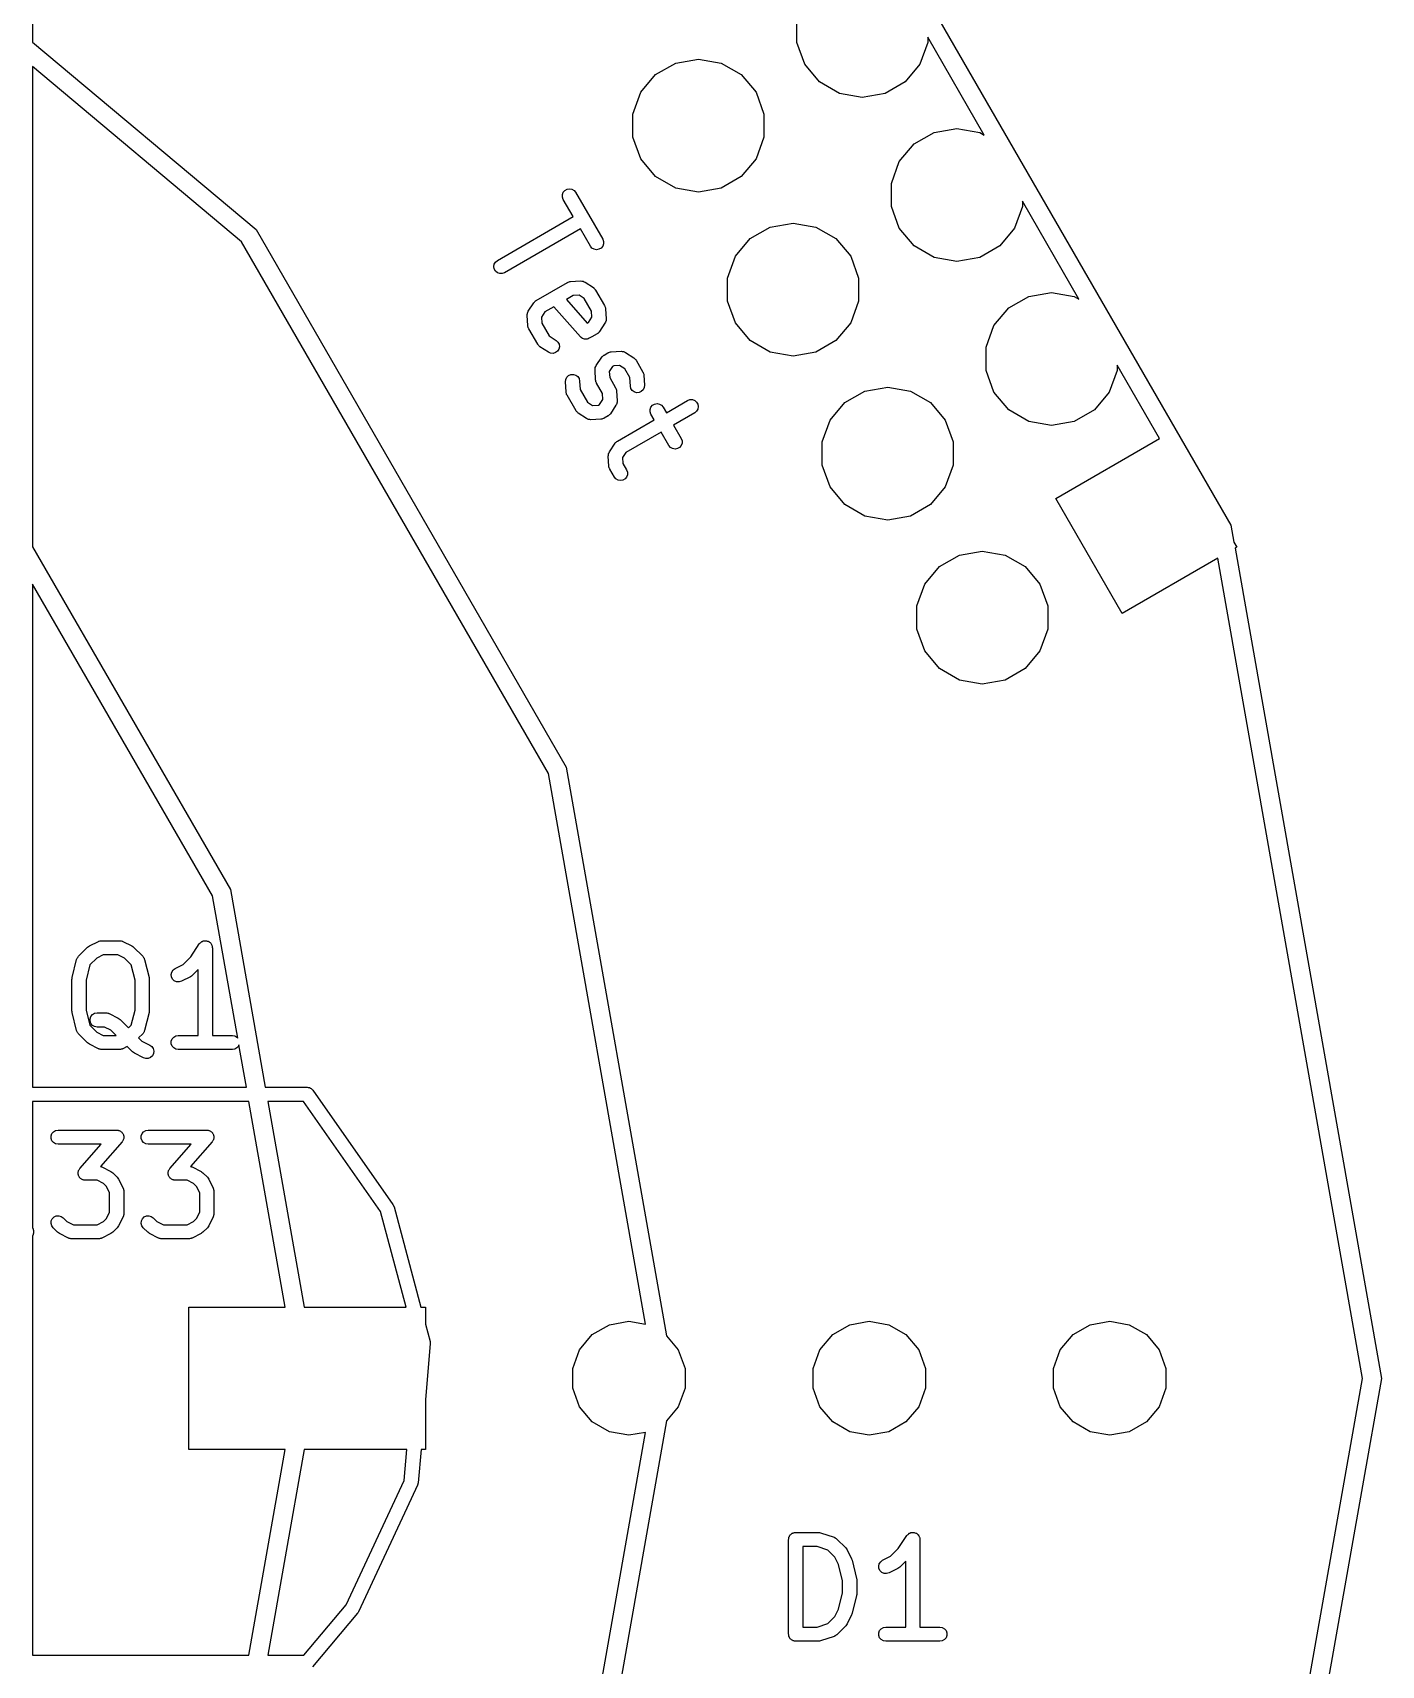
# Model space of a CAD drawing. Extents: x 173.7 to 226.3, y -126 to -74.1.
# Drawn here: x 212.1 to 226.35, y -103.03 to -85.79 of the extents above; entities that cross this region are included whole.
import ezdxf

# ---------------------------------------------------------------- set-up
doc = ezdxf.new("R2010")
doc.units = 0
doc.header["$MEASUREMENT"] = 0
doc.layers.add('BLACK', color=7, linetype='CONTINUOUS')

msp = doc.modelspace()

# ---------------------------------------------------------------- linework, layer by layer
at = {"layer": 'Black'}
for p, q in [((212.1, -83), (212.1, -85.8858)), ((220.185, -83.0625), (224.761, -90.9878)), ((220.174, -85.89), (220.174, -85.6459)), ((222.155, -86.8676), (221.558, -85.8341)), ((221.558, -85.8341), (221.558, -85.89)), ((212.1, -85.8858), (214.46, -87.8663)), ((220.257, -86.1193), (220.174, -85.89)), ((221.558, -85.89), (221.475, -86.1193)), ((214.307, -87.9949), (212.1, -86.1429)), ((212.1, -86.1429), (212.1, -91.216)), ((218.682, -86.2297), (218.894, -86.1077)), ((218.894, -86.1077), (219.134, -86.0653)), ((219.134, -86.0653), (219.374, -86.1077)), ((219.374, -86.1077), (219.586, -86.2297)), ((220.414, -86.3062), (220.257, -86.1193)), ((221.475, -86.1193), (221.318, -86.3062)), ((218.525, -86.4166), (218.682, -86.2297)), ((219.586, -86.2297), (219.743, -86.4166)), ((220.626, -86.4282), (220.414, -86.3062)), ((221.318, -86.3062), (221.106, -86.4282)), ((218.442, -86.6459), (218.525, -86.4166)), ((219.743, -86.4166), (219.826, -86.6459)), ((220.866, -86.4706), (220.626, -86.4282)), ((221.106, -86.4282), (220.866, -86.4706)), ((218.442, -86.89), (218.442, -86.6459)), ((219.826, -86.6459), (219.826, -86.89)), ((218.525, -87.1193), (218.442, -86.89)), ((219.826, -86.89), (219.743, -87.1193)), ((221.414, -86.9617), (221.626, -86.8397)), ((221.626, -86.8397), (221.866, -86.7973)), ((221.866, -86.7973), (222.106, -86.8397)), ((222.106, -86.8397), (222.155, -86.8676)), ((221.257, -87.1487), (221.414, -86.9617)), ((218.682, -87.3062), (218.525, -87.1193)), ((219.743, -87.1193), (219.586, -87.3062)), ((221.174, -87.378), (221.257, -87.1487)), ((218.894, -87.4282), (218.682, -87.3062)), ((219.134, -87.4706), (218.894, -87.4282)), ((219.374, -87.4282), (219.134, -87.4706)), ((219.586, -87.3062), (219.374, -87.4282)), ((221.174, -87.622), (221.174, -87.378)), ((217.698, -87.4966), (217.707, -87.4721)), ((217.698, -87.5227), (217.698, -87.4966)), ((217.707, -87.5471), (217.698, -87.5227)), ((217.707, -87.4721), (217.724, -87.4522)), ((217.812, -87.7296), (217.707, -87.5471)), ((217.724, -87.4522), (217.746, -87.4392)), ((217.746, -87.4392), (217.772, -87.4346)), ((217.772, -87.4346), (217.798, -87.4392)), ((217.798, -87.4392), (217.82, -87.4522)), ((217.82, -87.4522), (217.837, -87.4721)), ((217.837, -87.4721), (218.123, -87.967)), ((223.155, -88.5997), (222.558, -87.5662)), ((222.558, -87.5662), (222.558, -87.622)), ((217.011, -88.1921), (217.812, -87.7296)), ((221.257, -87.8513), (221.174, -87.622)), ((222.558, -87.622), (222.475, -87.8513)), ((214.46, -87.8663), (217.738, -93.5438)), ((217.887, -87.8595), (217.086, -88.322)), ((217.993, -88.042), (217.887, -87.8595)), ((219.682, -87.9617), (219.894, -87.8397)), ((219.894, -87.8397), (220.134, -87.7973)), ((220.134, -87.7973), (220.374, -87.8397)), ((220.374, -87.8397), (220.586, -87.9617)), ((221.414, -88.0383), (221.257, -87.8513)), ((222.475, -87.8513), (222.318, -88.0383)), ((217.55, -93.6122), (214.307, -87.9949)), ((218.009, -88.062), (217.993, -88.042)), ((218.032, -88.075), (218.009, -88.062)), ((218.058, -88.0795), (218.032, -88.075)), ((218.083, -88.075), (218.058, -88.0795)), ((218.106, -88.062), (218.083, -88.075)), ((218.123, -88.042), (218.106, -88.062)), ((218.123, -87.967), (218.131, -87.9915)), ((218.131, -88.0175), (218.123, -88.042)), ((218.131, -87.9915), (218.131, -88.0175)), ((219.525, -88.1487), (219.682, -87.9617)), ((220.586, -87.9617), (220.743, -88.1487)), ((221.626, -88.1603), (221.414, -88.0383)), ((222.318, -88.0383), (222.106, -88.1603)), ((216.974, -88.2571), (216.978, -88.2314)), ((216.978, -88.2827), (216.974, -88.2571)), ((216.978, -88.2314), (216.991, -88.2089)), ((216.991, -88.3053), (216.978, -88.2827)), ((216.991, -88.2089), (217.011, -88.1921)), ((219.442, -88.378), (219.525, -88.1487)), ((220.743, -88.1487), (220.826, -88.378)), ((221.866, -88.2027), (221.626, -88.1603)), ((222.106, -88.1603), (221.866, -88.2027)), ((217.011, -88.322), (216.991, -88.3053)), ((217.036, -88.3309), (217.011, -88.322)), ((217.062, -88.3309), (217.036, -88.3309)), ((217.086, -88.322), (217.062, -88.3309)), ((217.421, -88.6156), (217.751, -88.4251)), ((217.751, -88.4251), (217.755, -88.4236)), ((217.755, -88.4236), (217.758, -88.4212)), ((217.758, -88.4212), (217.767, -88.4192)), ((217.767, -88.4192), (217.775, -88.4162)), ((217.775, -88.4162), (217.779, -88.4162)), ((217.779, -88.4162), (217.784, -88.4152)), ((217.784, -88.4152), (217.89, -88.4088)), ((217.89, -88.4088), (217.901, -88.41)), ((217.901, -88.41), (217.912, -88.4107)), ((217.912, -88.4107), (217.914, -88.4115)), ((217.914, -88.4115), (217.916, -88.4118)), ((217.916, -88.4118), (217.926, -88.4167)), ((217.926, -88.4167), (217.936, -88.4211)), ((217.936, -88.4211), (218.025, -88.4797)), ((219.442, -88.622), (219.442, -88.378)), ((220.826, -88.378), (220.826, -88.622)), ((217.337, -88.728), (217.396, -88.6392)), ((217.396, -88.6392), (217.399, -88.636)), ((217.399, -88.636), (217.401, -88.6323)), ((217.401, -88.6323), (217.407, -88.6266)), ((217.407, -88.6266), (217.413, -88.6203)), ((217.413, -88.6203), (217.417, -88.6183)), ((217.417, -88.6183), (217.421, -88.6156)), ((217.81, -88.5638), (217.74, -88.6045)), ((217.74, -88.6045), (217.959, -88.8544)), ((217.874, -88.56), (217.81, -88.5638)), ((217.927, -88.5952), (217.874, -88.56)), ((218.005, -88.7294), (217.927, -88.5952)), ((218.025, -88.4797), (218.028, -88.4827)), ((218.028, -88.4827), (218.031, -88.4849)), ((218.031, -88.4849), (218.037, -88.4916)), ((218.037, -88.4916), (218.043, -88.4976)), ((218.043, -88.4976), (218.045, -88.5015)), ((218.045, -88.5015), (218.048, -88.5048)), ((218.048, -88.5048), (218.143, -88.6698)), ((219.525, -88.8513), (219.442, -88.622)), ((220.826, -88.622), (220.743, -88.8513)), ((222.414, -88.6938), (222.626, -88.5718)), ((222.626, -88.5718), (222.866, -88.5294)), ((222.866, -88.5294), (223.106, -88.5718)), ((223.106, -88.5718), (223.155, -88.5997)), ((217.325, -88.7739), (217.326, -88.7629)), ((217.331, -88.8802), (217.325, -88.7739)), ((217.326, -88.7629), (217.327, -88.7519)), ((217.327, -88.75), (217.328, -88.748)), ((217.327, -88.7519), (217.327, -88.75)), ((217.328, -88.748), (217.332, -88.7381)), ((217.332, -88.7381), (217.337, -88.728)), ((217.511, -88.7366), (217.476, -88.7898)), ((217.476, -88.7898), (217.48, -88.8535)), ((217.607, -88.681), (217.511, -88.7366)), ((217.887, -88.9996), (217.607, -88.681)), ((217.973, -88.8463), (218.008, -88.7931)), ((218.008, -88.7931), (218.005, -88.7294)), ((218.143, -88.6698), (218.145, -88.6738)), ((218.145, -88.6738), (218.147, -88.6775)), ((218.147, -88.6775), (218.149, -88.686)), ((218.149, -88.686), (218.152, -88.6943)), ((218.152, -88.6943), (218.152, -88.6986)), ((218.152, -88.6986), (218.153, -88.7028)), ((218.153, -88.7028), (218.16, -88.8091)), ((218.16, -88.8091), (218.158, -88.82)), ((222.257, -88.8807), (222.414, -88.6938)), ((217.332, -88.8844), (217.331, -88.8802)), ((217.332, -88.8887), (217.332, -88.8844)), ((217.335, -88.8969), (217.332, -88.8887)), ((217.337, -88.9055), (217.335, -88.8969)), ((217.339, -88.9091), (217.337, -88.9055)), ((217.341, -88.9132), (217.339, -88.9091)), ((217.436, -89.0781), (217.341, -88.9132)), ((217.48, -88.8535), (217.557, -88.9878)), ((217.959, -88.8544), (217.973, -88.8463)), ((218.064, -88.9674), (218.008, -88.9992)), ((218.067, -88.9646), (218.064, -88.9674)), ((218.071, -88.9627), (218.067, -88.9646)), ((218.077, -88.9563), (218.071, -88.9627)), ((218.084, -88.9506), (218.077, -88.9563)), ((218.086, -88.9469), (218.084, -88.9506)), ((218.089, -88.9438), (218.086, -88.9469)), ((218.147, -88.8549), (218.089, -88.9438)), ((218.152, -88.8448), (218.147, -88.8549)), ((218.157, -88.835), (218.152, -88.8448)), ((218.158, -88.831), (218.157, -88.8329)), ((218.157, -88.8329), (218.157, -88.835)), ((218.158, -88.82), (218.158, -88.831)), ((219.682, -89.0383), (219.525, -88.8513)), ((220.743, -88.8513), (220.586, -89.0383)), ((222.174, -89.11), (222.257, -88.8807)), ((217.439, -89.0814), (217.436, -89.0781)), ((217.441, -89.0853), (217.439, -89.0814)), ((217.447, -89.0913), (217.441, -89.0853)), ((217.453, -89.0981), (217.447, -89.0913)), ((217.457, -89.1002), (217.453, -89.0981)), ((217.46, -89.1032), (217.457, -89.1002)), ((217.549, -89.1619), (217.46, -89.1032)), ((217.557, -88.9878), (217.631, -89.0367)), ((217.644, -89.1508), (217.623, -89.1664)), ((217.631, -89.0367), (217.65, -89.0546)), ((217.659, -89.1291), (217.644, -89.1508)), ((217.65, -89.0546), (217.662, -89.0779)), ((217.665, -89.1038), (217.659, -89.1291)), ((217.662, -89.0779), (217.665, -89.1038)), ((217.897, -89.0072), (217.887, -88.9996)), ((217.906, -89.015), (217.897, -89.0072)), ((217.907, -89.0153), (217.906, -89.015)), ((217.908, -89.0158), (217.907, -89.0153)), ((217.919, -89.0198), (217.908, -89.0158)), ((217.931, -89.0239), (217.919, -89.0198)), ((217.932, -89.0239), (217.931, -89.0239)), ((217.945, -89.0239), (217.932, -89.0242)), ((217.932, -89.0242), (217.932, -89.0239)), ((217.957, -89.0239), (217.945, -89.0239)), ((217.958, -89.0236), (217.957, -89.0239)), ((217.97, -89.0192), (217.958, -89.0236)), ((217.958, -89.0236), (217.958, -89.0236)), ((217.981, -89.015), (217.97, -89.0192)), ((218.008, -88.9992), (217.981, -89.015)), ((218.212, -89.1575), (218.318, -89.1511)), ((218.318, -89.1511), (218.329, -89.1524)), ((218.329, -89.1524), (218.34, -89.153)), ((218.34, -89.153), (218.342, -89.1538)), ((218.342, -89.1538), (218.344, -89.1541)), ((218.344, -89.1541), (218.354, -89.159)), ((219.894, -89.1603), (219.682, -89.0383)), ((220.586, -89.0383), (220.374, -89.1603)), ((222.174, -89.3541), (222.174, -89.11)), ((217.573, -89.1722), (217.549, -89.1619)), ((217.599, -89.1738), (217.573, -89.1722)), ((217.623, -89.1664), (217.599, -89.1738)), ((218.043, -89.3386), (218.044, -89.3276)), ((218.044, -89.3276), (218.045, -89.3257)), ((218.045, -89.3236), (218.05, -89.3138)), ((218.045, -89.3257), (218.045, -89.3236)), ((218.05, -89.3138), (218.054, -89.3037)), ((218.054, -89.3037), (218.113, -89.2148)), ((218.113, -89.2148), (218.116, -89.2117)), ((218.116, -89.2117), (218.118, -89.2079)), ((218.118, -89.2079), (218.125, -89.2023)), ((218.125, -89.2023), (218.131, -89.1959)), ((218.131, -89.1959), (218.135, -89.194)), ((218.135, -89.194), (218.138, -89.1912)), ((218.138, -89.1912), (218.179, -89.1674)), ((218.179, -89.1674), (218.183, -89.1659)), ((218.183, -89.1659), (218.187, -89.1635)), ((218.187, -89.1635), (218.195, -89.1615)), ((218.228, -89.3122), (218.193, -89.3655)), ((218.195, -89.1615), (218.204, -89.1585)), ((218.204, -89.1585), (218.208, -89.1585)), ((218.208, -89.1585), (218.212, -89.1575)), ((218.239, -89.3061), (218.228, -89.3122)), ((218.302, -89.3023), (218.239, -89.3061)), ((218.356, -89.3375), (218.302, -89.3023)), ((218.354, -89.159), (218.364, -89.1634)), ((218.364, -89.1634), (218.453, -89.222)), ((218.453, -89.222), (218.456, -89.225)), ((218.456, -89.225), (218.46, -89.2272)), ((218.46, -89.2272), (218.466, -89.2339)), ((218.466, -89.2339), (218.472, -89.2399)), ((218.472, -89.2399), (218.474, -89.2438)), ((218.474, -89.2438), (218.477, -89.2471)), ((218.477, -89.2471), (218.548, -89.3708)), ((220.134, -89.2027), (219.894, -89.1603)), ((220.374, -89.1603), (220.134, -89.2027)), ((224.006, -90.0748), (223.558, -89.2982)), ((223.558, -89.2982), (223.558, -89.3541)), ((217.729, -89.4749), (217.732, -89.4491)), ((217.736, -89.5812), (217.729, -89.4749)), ((217.732, -89.4491), (217.744, -89.4258)), ((217.744, -89.4258), (217.763, -89.4078)), ((217.763, -89.4078), (217.787, -89.3975)), ((217.787, -89.3975), (217.813, -89.3959)), ((217.813, -89.3959), (217.838, -89.4034)), ((217.838, -89.4034), (217.859, -89.4189)), ((217.859, -89.4189), (217.873, -89.4406)), ((217.873, -89.4406), (217.879, -89.4659)), ((217.879, -89.4659), (217.884, -89.5546)), ((218.042, -89.3495), (218.043, -89.3386)), ((218.048, -89.4558), (218.042, -89.3495)), ((218.049, -89.46), (218.048, -89.4558)), ((218.049, -89.4643), (218.049, -89.46)), ((218.052, -89.4726), (218.049, -89.4643)), ((218.054, -89.4811), (218.052, -89.4726)), ((218.057, -89.4847), (218.054, -89.4811)), ((218.058, -89.4888), (218.057, -89.4847)), ((218.121, -89.5972), (218.058, -89.4888)), ((218.193, -89.3655), (218.197, -89.4291)), ((218.197, -89.4291), (218.259, -89.5375)), ((218.409, -89.4305), (218.356, -89.3375)), ((218.415, -89.5191), (218.409, -89.4305)), ((218.548, -89.3708), (218.55, -89.3749)), ((218.55, -89.3749), (218.552, -89.3785)), ((218.552, -89.3785), (218.554, -89.3871)), ((218.554, -89.3871), (218.557, -89.3953)), ((218.557, -89.3953), (218.557, -89.3996)), ((218.557, -89.3996), (218.558, -89.4039)), ((218.558, -89.4039), (218.564, -89.5101)), ((222.257, -89.5834), (222.174, -89.3541)), ((223.558, -89.3541), (223.475, -89.5834)), ((217.737, -89.5854), (217.736, -89.5812)), ((217.737, -89.5897), (217.737, -89.5854)), ((217.74, -89.598), (217.737, -89.5897)), ((217.742, -89.6066), (217.74, -89.598)), ((217.744, -89.6102), (217.742, -89.6066)), ((217.746, -89.6142), (217.744, -89.6102)), ((217.841, -89.7792), (217.746, -89.6142)), ((217.884, -89.5546), (217.962, -89.6888)), ((218.089, -89.7141), (218.125, -89.6608)), ((218.125, -89.6608), (218.121, -89.5972)), ((218.259, -89.5375), (218.261, -89.5416)), ((218.261, -89.5416), (218.263, -89.5452)), ((218.263, -89.5452), (218.265, -89.5537)), ((218.265, -89.5537), (218.268, -89.562)), ((218.268, -89.562), (218.268, -89.5663)), ((218.268, -89.5663), (218.269, -89.5705)), ((218.269, -89.5705), (218.276, -89.6768)), ((218.421, -89.5445), (218.415, -89.5191)), ((218.435, -89.5662), (218.421, -89.5445)), ((218.456, -89.5817), (218.435, -89.5662)), ((218.481, -89.5891), (218.456, -89.5817)), ((218.507, -89.5876), (218.481, -89.5891)), ((218.531, -89.5772), (218.507, -89.5876)), ((218.55, -89.5593), (218.531, -89.5772)), ((218.561, -89.536), (218.55, -89.5593)), ((218.564, -89.5101), (218.561, -89.536)), ((218.796, -89.8008), (219.02, -89.6716)), ((219.02, -89.6716), (219.045, -89.6627)), ((219.045, -89.6627), (219.071, -89.6627)), ((219.071, -89.6627), (219.095, -89.6716)), ((219.095, -89.6716), (219.115, -89.6883)), ((220.682, -89.6938), (220.894, -89.5718)), ((220.894, -89.5718), (221.134, -89.5294)), ((221.134, -89.5294), (221.374, -89.5718)), ((221.374, -89.5718), (221.586, -89.6938)), ((222.414, -89.7703), (222.257, -89.5834)), ((223.475, -89.5834), (223.318, -89.7703)), ((217.844, -89.7825), (217.841, -89.7792)), ((217.846, -89.7864), (217.844, -89.7825)), ((217.852, -89.7924), (217.846, -89.7864)), ((217.858, -89.7991), (217.852, -89.7924)), ((217.861, -89.8013), (217.858, -89.7991)), ((217.865, -89.8043), (217.861, -89.8013)), ((217.953, -89.8629), (217.865, -89.8043)), ((217.962, -89.6888), (218.015, -89.724)), ((218.015, -89.724), (218.079, -89.7202)), ((218.079, -89.7202), (218.089, -89.7141)), ((218.18, -89.8351), (218.138, -89.8589)), ((218.183, -89.8323), (218.18, -89.8351)), ((218.187, -89.8304), (218.183, -89.8323)), ((218.193, -89.824), (218.187, -89.8304)), ((218.2, -89.8184), (218.193, -89.824)), ((218.202, -89.8146), (218.2, -89.8184)), ((218.205, -89.8115), (218.202, -89.8146)), ((218.263, -89.7226), (218.205, -89.8115)), ((218.268, -89.7125), (218.263, -89.7226)), ((218.273, -89.7027), (218.268, -89.7125)), ((218.274, -89.6987), (218.273, -89.7006)), ((218.273, -89.7006), (218.273, -89.7027)), ((218.275, -89.6877), (218.274, -89.6987)), ((218.276, -89.6768), (218.275, -89.6877)), ((218.624, -89.7665), (218.633, -89.742)), ((218.624, -89.7925), (218.624, -89.7665)), ((218.633, -89.817), (218.624, -89.7925)), ((218.633, -89.742), (218.649, -89.722)), ((218.666, -89.8758), (218.633, -89.817)), ((218.649, -89.722), (218.672, -89.709)), ((218.672, -89.709), (218.697, -89.7045)), ((218.697, -89.7045), (218.723, -89.709)), ((218.723, -89.709), (218.746, -89.722)), ((218.746, -89.722), (218.762, -89.742)), ((218.762, -89.742), (218.796, -89.8008)), ((219.095, -89.8015), (218.871, -89.9307)), ((219.115, -89.7848), (219.095, -89.8015)), ((219.115, -89.6883), (219.128, -89.7109)), ((219.128, -89.7622), (219.115, -89.7848)), ((219.128, -89.7109), (219.133, -89.7366)), ((219.133, -89.7366), (219.128, -89.7622)), ((220.525, -89.8807), (220.682, -89.6938)), ((221.586, -89.6938), (221.743, -89.8807)), ((222.626, -89.8923), (222.414, -89.7703)), ((223.318, -89.7703), (223.106, -89.8923)), ((217.963, -89.8673), (217.953, -89.8629)), ((217.973, -89.8722), (217.963, -89.8673)), ((217.975, -89.8725), (217.973, -89.8722)), ((217.977, -89.8733), (217.975, -89.8725)), ((217.988, -89.874), (217.977, -89.8733)), ((217.999, -89.8752), (217.988, -89.874)), ((218.105, -89.8688), (217.999, -89.8752)), ((218.11, -89.8678), (218.105, -89.8688)), ((218.114, -89.8678), (218.11, -89.8678)), ((218.122, -89.8648), (218.114, -89.8678)), ((218.131, -89.8628), (218.122, -89.8648)), ((218.134, -89.8604), (218.131, -89.8628)), ((218.138, -89.8589), (218.134, -89.8604)), ((218.278, -90.1002), (218.666, -89.8758)), ((218.741, -90.0057), (218.368, -90.2212)), ((218.823, -90.1469), (218.741, -90.0057)), ((218.871, -89.9307), (218.953, -90.0719)), ((220.442, -90.11), (220.525, -89.8807)), ((221.743, -89.8807), (221.826, -90.11)), ((222.866, -89.9347), (222.626, -89.8923)), ((223.106, -89.8923), (222.866, -89.9347)), ((218.194, -90.2127), (218.253, -90.1238)), ((218.253, -90.1238), (218.256, -90.1207)), ((218.256, -90.1207), (218.258, -90.1169)), ((218.258, -90.1169), (218.265, -90.1113)), ((218.265, -90.1113), (218.271, -90.1049)), ((218.271, -90.1049), (218.274, -90.103)), ((218.274, -90.103), (218.278, -90.1002)), ((218.84, -90.1669), (218.823, -90.1469)), ((218.862, -90.1799), (218.84, -90.1669)), ((218.888, -90.1844), (218.862, -90.1799)), ((218.914, -90.1799), (218.888, -90.1844)), ((218.936, -90.1669), (218.914, -90.1799)), ((218.953, -90.1469), (218.936, -90.1669)), ((218.953, -90.0719), (218.962, -90.0964)), ((218.962, -90.1224), (218.953, -90.1469)), ((218.962, -90.0964), (218.962, -90.1224)), ((220.442, -90.3541), (220.442, -90.11)), ((221.826, -90.11), (221.826, -90.3541)), ((222.91, -90.7079), (224.006, -90.0748)), ((218.182, -90.2585), (218.183, -90.2476)), ((218.188, -90.3648), (218.182, -90.2585)), ((218.183, -90.2476), (218.184, -90.2366)), ((218.184, -90.2347), (218.185, -90.2326)), ((218.184, -90.2366), (218.184, -90.2347)), ((218.185, -90.2326), (218.19, -90.2228)), ((218.19, -90.2228), (218.194, -90.2127)), ((218.368, -90.2212), (218.333, -90.2744)), ((218.333, -90.2744), (218.337, -90.3381)), ((218.337, -90.3381), (218.376, -90.4052)), ((220.525, -90.5834), (220.442, -90.3541)), ((221.826, -90.3541), (221.743, -90.5834)), ((218.189, -90.369), (218.188, -90.3648)), ((218.189, -90.3733), (218.189, -90.369)), ((218.192, -90.3816), (218.189, -90.3733)), ((218.194, -90.3901), (218.192, -90.3816)), ((218.197, -90.3937), (218.194, -90.3901)), ((218.198, -90.3978), (218.197, -90.3937)), ((218.246, -90.4803), (218.198, -90.3978)), ((218.262, -90.5002), (218.246, -90.4803)), ((218.285, -90.5132), (218.262, -90.5002)), ((218.311, -90.5177), (218.285, -90.5132)), ((218.336, -90.5132), (218.311, -90.5177)), ((218.359, -90.5002), (218.336, -90.5132)), ((218.376, -90.4802), (218.359, -90.5002)), ((218.376, -90.4052), (218.384, -90.4297)), ((218.384, -90.4558), (218.376, -90.4802)), ((218.384, -90.4297), (218.384, -90.4558)), ((220.682, -90.7703), (220.525, -90.5834)), ((221.743, -90.5834), (221.586, -90.7703)), ((223.61, -91.9203), (222.91, -90.7079)), ((220.894, -90.8923), (220.682, -90.7703)), ((221.586, -90.7703), (221.374, -90.8923)), ((221.134, -90.9347), (220.894, -90.8923)), ((221.374, -90.8923), (221.134, -90.9347)), ((224.761, -90.9878), (224.793, -91.1696)), ((212.1, -91.216), (214.19, -94.8354)), ((224.793, -91.1696), (224.822, -91.2203)), ((224.822, -91.2203), (224.804, -91.231)), ((221.682, -91.4258), (221.894, -91.3038)), ((221.894, -91.3038), (222.134, -91.2614)), ((222.134, -91.2614), (222.374, -91.3038)), ((222.374, -91.3038), (222.586, -91.4258)), ((224.622, -91.3358), (223.61, -91.9203)), ((226.15, -100), (224.622, -91.3358)), ((224.804, -91.231), (226.35, -100)), ((221.525, -91.6128), (221.682, -91.4258)), ((222.586, -91.4258), (222.743, -91.6128)), ((214.002, -94.9038), (212.1, -91.6099)), ((212.1, -91.6099), (212.1, -96.925)), ((221.442, -91.8421), (221.525, -91.6128)), ((222.743, -91.6128), (222.826, -91.8421)), ((221.442, -92.0861), (221.442, -91.8421)), ((222.826, -91.8421), (222.826, -92.0861)), ((221.525, -92.3154), (221.442, -92.0861)), ((222.826, -92.0861), (222.743, -92.3154)), ((221.682, -92.5024), (221.525, -92.3154)), ((222.743, -92.3154), (222.586, -92.5024)), ((221.894, -92.6244), (221.682, -92.5024)), ((222.586, -92.5024), (222.374, -92.6244)), ((222.134, -92.6668), (221.894, -92.6244)), ((222.374, -92.6244), (222.134, -92.6668)), ((218.576, -99.4287), (217.55, -93.6122)), ((217.738, -93.5438), (218.797, -99.5509)), ((214.19, -94.8354), (214.558, -96.925)), ((214.267, -96.4054), (214.002, -94.9038)), ((212.585, -95.5422), (212.68, -95.447)), ((212.68, -95.447), (212.69, -95.4401)), ((212.69, -95.4401), (212.7, -95.4329)), ((212.7, -95.4329), (212.795, -95.3853)), ((212.846, -95.5274), (212.778, -95.5616)), ((212.795, -95.3853), (212.799, -95.3841)), ((212.799, -95.3841), (212.803, -95.3819)), ((212.803, -95.3819), (212.812, -95.3804)), ((212.812, -95.3804), (212.82, -95.3779)), ((212.82, -95.3779), (212.824, -95.3781)), ((212.824, -95.3781), (212.829, -95.3774)), ((212.829, -95.3774), (213.019, -95.3774)), ((213.001, -95.5274), (212.846, -95.5274)), ((213.07, -95.5616), (213.001, -95.5274)), ((213.019, -95.3774), (213.023, -95.3781)), ((213.023, -95.3781), (213.028, -95.3779)), ((213.028, -95.3779), (213.036, -95.3804)), ((213.036, -95.3804), (213.045, -95.3819)), ((213.045, -95.3819), (213.048, -95.3841)), ((213.048, -95.3841), (213.053, -95.3853)), ((213.053, -95.3853), (213.148, -95.4329)), ((213.148, -95.4329), (213.157, -95.4401)), ((213.157, -95.4401), (213.167, -95.447)), ((213.167, -95.447), (213.263, -95.5422)), ((213.77, -95.5475), (213.861, -95.4108)), ((213.861, -95.4108), (213.864, -95.4078)), ((213.864, -95.4078), (213.866, -95.4042)), ((213.866, -95.4042), (213.873, -95.3984)), ((213.873, -95.3984), (213.879, -95.3919)), ((213.879, -95.3919), (213.883, -95.3901)), ((213.883, -95.3901), (213.886, -95.3874)), ((213.886, -95.3874), (213.895, -95.3844)), ((213.895, -95.3844), (213.903, -95.3804)), ((213.903, -95.3804), (213.907, -95.3799)), ((213.907, -95.3799), (213.911, -95.3785)), ((213.911, -95.3785), (213.92, -95.3785)), ((213.92, -95.3785), (213.929, -95.3775)), ((213.929, -95.3775), (213.933, -95.3785)), ((213.933, -95.3785), (213.937, -95.3785)), ((213.937, -95.3785), (213.945, -95.3816)), ((213.945, -95.3816), (213.954, -95.3837)), ((213.954, -95.3837), (213.957, -95.386)), ((213.957, -95.386), (213.961, -95.3874)), ((213.961, -95.3874), (213.968, -95.3932)), ((213.968, -95.3932), (213.976, -95.3981)), ((213.976, -95.3981), (213.978, -95.4015)), ((213.978, -95.4015), (213.981, -95.4042)), ((213.981, -95.4042), (213.986, -95.4119)), ((213.986, -95.4119), (213.991, -95.4191)), ((213.991, -95.4191), (213.992, -95.4231)), ((213.992, -95.4231), (213.994, -95.4267)), ((213.994, -95.4267), (213.996, -95.4355)), ((213.996, -95.4355), (213.998, -95.4441)), ((213.998, -95.4441), (213.998, -95.4483)), ((213.998, -95.4483), (213.999, -95.4524)), ((213.999, -95.4524), (213.999, -96.3774)), ((212.518, -95.7675), (212.565, -95.577)), ((212.565, -95.577), (212.568, -95.5705)), ((212.568, -95.5705), (212.57, -95.5635)), ((212.57, -95.5635), (212.574, -95.5587)), ((212.574, -95.5587), (212.576, -95.5533)), ((212.576, -95.5533), (212.581, -95.5481)), ((212.581, -95.5481), (212.585, -95.5422)), ((212.706, -95.6336), (212.665, -95.7949)), ((212.778, -95.5616), (212.706, -95.6336)), ((213.142, -95.6336), (213.07, -95.5616)), ((213.182, -95.7949), (213.142, -95.6336)), ((213.263, -95.5422), (213.267, -95.5481)), ((213.267, -95.5481), (213.272, -95.5533)), ((213.272, -95.5533), (213.274, -95.5587)), ((213.274, -95.5587), (213.277, -95.5635)), ((213.277, -95.5635), (213.279, -95.5705)), ((213.279, -95.5705), (213.282, -95.577)), ((213.282, -95.577), (213.33, -95.7675)), ((213.563, -95.7336), (213.569, -95.7083)), ((213.569, -95.7083), (213.584, -95.6865)), ((213.584, -95.6865), (213.605, -95.671)), ((213.605, -95.671), (213.689, -95.6288)), ((213.689, -95.6288), (213.77, -95.5475)), ((213.849, -95.6811), (213.786, -95.7435)), ((213.849, -96.3774), (213.849, -95.6811)), ((212.515, -95.7857), (212.517, -95.7767)), ((212.515, -96.119), (212.515, -95.7857)), ((212.517, -95.7767), (212.518, -95.7675)), ((212.665, -95.7949), (212.665, -96.1098)), ((213.182, -96.1098), (213.182, -95.7949)), ((213.33, -95.7675), (213.331, -95.7767)), ((213.331, -95.7767), (213.332, -95.7857)), ((213.332, -95.7857), (213.332, -96.119)), ((213.566, -95.7595), (213.563, -95.7336)), ((213.578, -95.7828), (213.566, -95.7595)), ((213.597, -95.8007), (213.578, -95.7828)), ((213.621, -95.811), (213.597, -95.8007)), ((213.647, -95.8126), (213.621, -95.811)), ((213.672, -95.8052), (213.647, -95.8126)), ((213.767, -95.7576), (213.672, -95.8052)), ((213.777, -95.7504), (213.767, -95.7576)), ((213.786, -95.7435), (213.777, -95.7504)), ((212.517, -96.1281), (212.515, -96.119)), ((212.518, -96.1372), (212.517, -96.1281)), ((212.565, -96.3277), (212.518, -96.1372)), ((212.665, -96.1098), (212.706, -96.2712)), ((212.707, -96.2013), (212.716, -96.1768)), ((212.707, -96.2273), (212.707, -96.2013)), ((212.716, -96.2518), (212.707, -96.2273)), ((212.716, -96.1768), (212.733, -96.1568)), ((212.733, -96.1568), (212.755, -96.1438)), ((212.755, -96.1438), (212.781, -96.1393)), ((212.781, -96.1393), (212.876, -96.1393)), ((212.876, -96.1393), (212.88, -96.14)), ((212.88, -96.14), (212.885, -96.1398)), ((212.885, -96.1398), (212.893, -96.1423)), ((212.893, -96.1423), (212.902, -96.1438)), ((212.902, -96.1438), (212.906, -96.146)), ((212.906, -96.146), (212.91, -96.1472)), ((212.91, -96.1472), (213.005, -96.1948)), ((213.005, -96.1948), (213.015, -96.202)), ((213.015, -96.202), (213.024, -96.2089)), ((213.024, -96.2089), (213.114, -96.2987)), ((213.142, -96.2712), (213.182, -96.1098)), ((213.33, -96.1372), (213.282, -96.3277)), ((213.331, -96.1281), (213.33, -96.1372)), ((213.332, -96.119), (213.331, -96.1281)), ((212.568, -96.3343), (212.565, -96.3277)), ((212.57, -96.3412), (212.568, -96.3343)), ((212.574, -96.3461), (212.57, -96.3412)), ((212.576, -96.3515), (212.574, -96.3461)), ((212.581, -96.3567), (212.576, -96.3515)), ((212.585, -96.3626), (212.581, -96.3567)), ((212.68, -96.4578), (212.585, -96.3626)), ((212.706, -96.2712), (212.778, -96.3431)), ((212.733, -96.2717), (212.716, -96.2518)), ((212.755, -96.2848), (212.733, -96.2717)), ((212.781, -96.2893), (212.755, -96.2848)), ((212.778, -96.3431), (212.846, -96.3774)), ((212.858, -96.2893), (212.781, -96.2893)), ((212.846, -96.3774), (212.981, -96.3774)), ((212.927, -96.3235), (212.858, -96.2893)), ((212.981, -96.3774), (212.927, -96.3235)), ((213.114, -96.2987), (213.142, -96.2712)), ((213.263, -96.3626), (213.22, -96.4048)), ((213.267, -96.3567), (213.263, -96.3626)), ((213.272, -96.3515), (213.267, -96.3567)), ((213.274, -96.3461), (213.272, -96.3515)), ((213.277, -96.3412), (213.274, -96.3461)), ((213.279, -96.3343), (213.277, -96.3412)), ((213.282, -96.3277), (213.279, -96.3343)), ((213.573, -96.4149), (213.59, -96.3949)), ((213.59, -96.3949), (213.612, -96.3819)), ((213.612, -96.3819), (213.638, -96.3774)), ((213.638, -96.3774), (213.849, -96.3774)), ((213.999, -96.3774), (214.21, -96.3774)), ((214.21, -96.3774), (214.235, -96.3819)), ((214.235, -96.3819), (214.258, -96.3949)), ((214.258, -96.3949), (214.267, -96.4054)), ((212.69, -96.4647), (212.68, -96.4578)), ((212.7, -96.4718), (212.69, -96.4647)), ((212.795, -96.5195), (212.7, -96.4718)), ((212.799, -96.5207), (212.795, -96.5195)), ((212.803, -96.5229), (212.799, -96.5207)), ((212.812, -96.5244), (212.803, -96.5229)), ((212.82, -96.5269), (212.812, -96.5244)), ((212.824, -96.5266), (212.82, -96.5269)), ((212.829, -96.5274), (212.824, -96.5266)), ((213.019, -96.5274), (212.829, -96.5274)), ((213.023, -96.5266), (213.019, -96.5274)), ((213.028, -96.5269), (213.023, -96.5266)), ((213.036, -96.5244), (213.028, -96.5269)), ((213.045, -96.5229), (213.036, -96.5244)), ((213.048, -96.5207), (213.045, -96.5229)), ((213.053, -96.5195), (213.048, -96.5207)), ((213.099, -96.496), (213.053, -96.5195)), ((213.156, -96.553), (213.099, -96.496)), ((213.166, -96.5599), (213.156, -96.553)), ((213.176, -96.5671), (213.166, -96.5599)), ((213.271, -96.6147), (213.176, -96.5671)), ((213.22, -96.4048), (213.254, -96.4384)), ((213.254, -96.4384), (213.338, -96.4805)), ((213.338, -96.4805), (213.359, -96.4961)), ((213.359, -96.4961), (213.374, -96.5178)), ((213.377, -96.569), (213.365, -96.5923)), ((213.374, -96.5178), (213.38, -96.5431)), ((213.38, -96.5431), (213.377, -96.569)), ((213.564, -96.4394), (213.573, -96.4149)), ((213.564, -96.4654), (213.564, -96.4394)), ((213.573, -96.4899), (213.564, -96.4654)), ((213.59, -96.5098), (213.573, -96.4899)), ((213.612, -96.5229), (213.59, -96.5098)), ((213.638, -96.5274), (213.612, -96.5229)), ((214.21, -96.5274), (213.638, -96.5274)), ((214.235, -96.5229), (214.21, -96.5274)), ((214.258, -96.5098), (214.235, -96.5229)), ((214.274, -96.4899), (214.258, -96.5098)), ((214.279, -96.4771), (214.274, -96.4899)), ((214.358, -96.925), (214.279, -96.4771)), ((213.296, -96.6221), (213.271, -96.6147)), ((213.322, -96.6206), (213.296, -96.6221)), ((213.346, -96.6102), (213.322, -96.6206)), ((213.365, -96.5923), (213.346, -96.6102)), ((212.1, -96.925), (214.358, -96.925)), ((214.385, -97.075), (212.1, -97.075)), ((212.1, -97.075), (212.1, -98.4141)), ((214.768, -99.25), (214.385, -97.075)), ((214.558, -96.925), (215, -96.925)), ((214.961, -97.075), (214.585, -97.075)), ((214.585, -97.075), (214.968, -99.25)), ((215.776, -98.2392), (214.961, -97.075)), ((215, -96.925), (215.01, -96.9267)), ((215.01, -96.9267), (215.019, -96.9276)), ((215.019, -96.9276), (215.022, -96.9289)), ((215.022, -96.9289), (215.026, -96.9295)), ((215.026, -96.9295), (215.034, -96.9344)), ((215.034, -96.9344), (215.043, -96.9386)), ((215.043, -96.9386), (215.045, -96.9409)), ((215.045, -96.9409), (215.048, -96.9425)), ((215.048, -96.9425), (215.055, -96.9501)), ((215.055, -96.9501), (215.061, -96.957)), ((215.061, -96.957), (215.907, -98.164)), ((212.295, -97.4394), (212.304, -97.4149)), ((212.304, -97.4149), (212.321, -97.3949)), ((212.321, -97.3949), (212.343, -97.3819)), ((212.343, -97.3819), (212.369, -97.3774)), ((212.369, -97.3774), (212.988, -97.3774)), ((212.988, -97.3774), (212.995, -97.3787)), ((212.995, -97.3787), (213.003, -97.3788)), ((213.003, -97.3788), (213.008, -97.3809)), ((213.008, -97.3809), (213.014, -97.3819)), ((213.014, -97.3819), (213.02, -97.3856)), ((213.02, -97.3856), (213.027, -97.3882)), ((213.027, -97.3882), (213.031, -97.392)), ((213.031, -97.392), (213.036, -97.3949)), ((213.036, -97.3949), (213.041, -97.4005)), ((213.041, -97.4005), (213.047, -97.4054)), ((213.047, -97.4054), (213.049, -97.4104)), ((213.049, -97.4104), (213.053, -97.4149)), ((213.053, -97.4149), (213.056, -97.4218)), ((213.056, -97.4218), (213.059, -97.4282)), ((213.059, -97.4282), (213.06, -97.4339)), ((213.06, -97.4339), (213.062, -97.4394)), ((213.248, -97.4394), (213.256, -97.4149)), ((213.256, -97.4149), (213.273, -97.3949)), ((213.273, -97.3949), (213.296, -97.3819)), ((213.296, -97.3819), (213.321, -97.3774)), ((213.321, -97.3774), (213.94, -97.3774)), ((213.94, -97.3774), (213.948, -97.3787)), ((213.948, -97.3787), (213.955, -97.3788)), ((213.955, -97.3788), (213.96, -97.3809)), ((213.96, -97.3809), (213.966, -97.3819)), ((213.966, -97.3819), (213.972, -97.3856)), ((213.972, -97.3856), (213.979, -97.3882)), ((213.979, -97.3882), (213.984, -97.392)), ((213.984, -97.392), (213.989, -97.3949)), ((213.989, -97.3949), (213.993, -97.4005)), ((213.993, -97.4005), (213.999, -97.4054)), ((213.999, -97.4054), (214.002, -97.4104)), ((214.002, -97.4104), (214.005, -97.4149)), ((214.005, -97.4149), (214.008, -97.4218)), ((214.008, -97.4218), (214.011, -97.4282)), ((214.011, -97.4282), (214.012, -97.4339)), ((214.012, -97.4339), (214.014, -97.4394)), ((212.295, -97.4654), (212.295, -97.4394)), ((212.304, -97.4899), (212.295, -97.4654)), ((212.321, -97.5098), (212.304, -97.4899)), ((212.343, -97.5229), (212.321, -97.5098)), ((212.369, -97.5274), (212.343, -97.5229)), ((212.823, -97.5274), (212.369, -97.5274)), ((212.598, -97.7839), (212.823, -97.5274)), ((213.045, -97.5018), (212.817, -97.7618)), ((213.048, -97.4955), (213.045, -97.5018)), ((213.053, -97.4899), (213.048, -97.4955)), ((213.055, -97.4844), (213.053, -97.4899)), ((213.058, -97.4795), (213.055, -97.4844)), ((213.059, -97.4723), (213.058, -97.4795)), ((213.062, -97.4654), (213.059, -97.4723)), ((213.062, -97.4394), (213.062, -97.4467)), ((213.062, -97.4467), (213.063, -97.4539)), ((213.063, -97.4539), (213.062, -97.4596)), ((213.062, -97.4596), (213.062, -97.4654)), ((213.248, -97.4654), (213.248, -97.4394)), ((213.256, -97.4899), (213.248, -97.4654)), ((213.273, -97.5098), (213.256, -97.4899)), ((213.296, -97.5229), (213.273, -97.5098)), ((213.321, -97.5274), (213.296, -97.5229)), ((213.775, -97.5274), (213.321, -97.5274)), ((213.551, -97.7839), (213.775, -97.5274)), ((213.997, -97.5018), (213.769, -97.7618)), ((214.001, -97.4955), (213.997, -97.5018)), ((214.005, -97.4899), (214.001, -97.4955)), ((214.007, -97.4844), (214.005, -97.4899)), ((214.01, -97.4795), (214.007, -97.4844)), ((214.012, -97.4723), (214.01, -97.4795)), ((214.014, -97.4654), (214.012, -97.4723)), ((214.014, -97.4394), (214.014, -97.4467)), ((214.014, -97.4467), (214.015, -97.4539)), ((214.015, -97.4539), (214.014, -97.4596)), ((214.014, -97.4596), (214.014, -97.4654)), ((212.817, -97.7618), (212.823, -97.7629)), ((212.823, -97.7629), (212.827, -97.765)), ((212.827, -97.765), (212.831, -97.7663)), ((212.831, -97.7663), (212.926, -97.8139)), ((213.769, -97.7618), (213.776, -97.7629)), ((213.776, -97.7629), (213.779, -97.765)), ((213.779, -97.765), (213.784, -97.7663)), ((213.784, -97.7663), (213.879, -97.8139)), ((212.58, -97.8318), (212.581, -97.8261)), ((212.581, -97.839), (212.58, -97.8318)), ((212.581, -97.8203), (212.583, -97.8134)), ((212.581, -97.8261), (212.581, -97.8203)), ((212.581, -97.8464), (212.581, -97.839)), ((212.583, -97.8518), (212.581, -97.8464)), ((212.583, -97.8134), (212.585, -97.8062)), ((212.584, -97.8575), (212.583, -97.8518)), ((212.587, -97.8639), (212.584, -97.8575)), ((212.585, -97.8062), (212.588, -97.8013)), ((212.59, -97.8708), (212.587, -97.8639)), ((212.588, -97.8013), (212.59, -97.7958)), ((212.59, -97.7958), (212.595, -97.7902)), ((212.594, -97.8753), (212.59, -97.8708)), ((212.596, -97.8803), (212.594, -97.8753)), ((212.595, -97.7902), (212.598, -97.7839)), ((212.602, -97.8852), (212.596, -97.8803)), ((212.607, -97.8908), (212.602, -97.8852)), ((212.612, -97.8937), (212.607, -97.8908)), ((212.616, -97.8975), (212.612, -97.8937)), ((212.623, -97.9001), (212.616, -97.8975)), ((212.629, -97.9038), (212.623, -97.9001)), ((212.635, -97.9048), (212.629, -97.9038)), ((212.64, -97.9069), (212.635, -97.9048)), ((212.648, -97.9071), (212.64, -97.9069)), ((212.655, -97.9083), (212.648, -97.9071)), ((212.78, -97.9083), (212.655, -97.9083)), ((212.848, -97.9426), (212.78, -97.9083)), ((212.879, -97.973), (212.848, -97.9426)), ((212.926, -97.8139), (212.936, -97.821)), ((212.936, -97.821), (212.946, -97.8279)), ((212.946, -97.8279), (212.994, -97.8755)), ((212.994, -97.8755), (213, -97.8854)), ((213, -97.8854), (213.008, -97.895)), ((213.008, -97.895), (213.055, -97.9903)), ((213.532, -97.8318), (213.533, -97.8261)), ((213.533, -97.839), (213.532, -97.8318)), ((213.533, -97.8203), (213.536, -97.8134)), ((213.533, -97.8261), (213.533, -97.8203)), ((213.533, -97.8464), (213.533, -97.839)), ((213.535, -97.8518), (213.533, -97.8464)), ((213.536, -97.8575), (213.535, -97.8518)), ((213.536, -97.8134), (213.537, -97.8062)), ((213.54, -97.8639), (213.536, -97.8575)), ((213.537, -97.8062), (213.54, -97.8013)), ((213.54, -97.8013), (213.542, -97.7958)), ((213.542, -97.8708), (213.54, -97.8639)), ((213.542, -97.7958), (213.547, -97.7902)), ((213.546, -97.8753), (213.542, -97.8708)), ((213.549, -97.8803), (213.546, -97.8753)), ((213.547, -97.7902), (213.551, -97.7839)), ((213.554, -97.8852), (213.549, -97.8803)), ((213.559, -97.8908), (213.554, -97.8852)), ((213.564, -97.8937), (213.559, -97.8908)), ((213.568, -97.8975), (213.564, -97.8937)), ((213.575, -97.9001), (213.568, -97.8975)), ((213.581, -97.9038), (213.575, -97.9001)), ((213.587, -97.9048), (213.581, -97.9038)), ((213.593, -97.9069), (213.587, -97.9048)), ((213.6, -97.9071), (213.593, -97.9069)), ((213.607, -97.9083), (213.6, -97.9071)), ((213.732, -97.9083), (213.607, -97.9083)), ((213.801, -97.9426), (213.732, -97.9083)), ((213.831, -97.973), (213.801, -97.9426)), ((213.879, -97.8139), (213.888, -97.821)), ((213.888, -97.821), (213.898, -97.8279)), ((213.898, -97.8279), (213.946, -97.8755)), ((213.946, -97.8755), (213.953, -97.8854)), ((213.953, -97.8854), (213.96, -97.895)), ((213.96, -97.895), (214.008, -97.9903)), ((212.913, -98.0415), (212.879, -97.973)), ((212.913, -98.2442), (212.913, -98.0415)), ((213.055, -97.9903), (213.056, -97.9944)), ((213.056, -97.9944), (213.059, -97.9982)), ((213.059, -97.9982), (213.06, -98.0068)), ((213.06, -98.0068), (213.063, -98.0152)), ((213.063, -98.0152), (213.062, -98.0195)), ((213.062, -98.0195), (213.063, -98.0238)), ((213.063, -98.0238), (213.063, -98.2619)), ((213.865, -98.0415), (213.831, -97.973)), ((213.865, -98.2442), (213.865, -98.0415)), ((214.008, -97.9903), (214.009, -97.9944)), ((214.009, -97.9944), (214.011, -97.9982)), ((214.011, -97.9982), (214.012, -98.0068)), ((214.012, -98.0068), (214.015, -98.0152)), ((214.015, -98.0152), (214.015, -98.0195)), ((214.015, -98.0195), (214.015, -98.0238)), ((214.015, -98.0238), (214.015, -98.2619)), ((212.308, -98.3141), (212.326, -98.2957)), ((212.326, -98.2957), (212.35, -98.2847)), ((212.35, -98.2847), (212.376, -98.2824)), ((212.376, -98.2824), (212.401, -98.2892)), ((212.401, -98.2892), (212.422, -98.3041)), ((212.879, -98.3127), (212.913, -98.2442)), ((213.055, -98.2954), (213.008, -98.3907)), ((213.056, -98.2913), (213.055, -98.2954)), ((213.059, -98.2876), (213.056, -98.2913)), ((213.06, -98.2789), (213.059, -98.2876)), ((213.063, -98.2705), (213.06, -98.2789)), ((213.063, -98.2619), (213.062, -98.2662)), ((213.062, -98.2662), (213.063, -98.2705)), ((213.26, -98.3141), (213.278, -98.2957)), ((213.278, -98.2957), (213.302, -98.2847)), ((213.302, -98.2847), (213.328, -98.2824)), ((213.328, -98.2824), (213.353, -98.2892)), ((213.353, -98.2892), (213.374, -98.3041)), ((213.831, -98.3127), (213.865, -98.2442)), ((214.008, -98.2954), (213.96, -98.3907)), ((214.009, -98.2913), (214.008, -98.2954)), ((214.011, -98.2876), (214.009, -98.2913)), ((214.012, -98.2789), (214.011, -98.2876)), ((214.015, -98.2705), (214.012, -98.2789)), ((214.015, -98.2619), (214.015, -98.2662)), ((214.015, -98.2662), (214.015, -98.2705)), ((216.047, -99.25), (215.776, -98.2392)), ((215.907, -98.164), (215.907, -98.164)), ((215.907, -98.164), (215.918, -98.1876)), ((215.918, -98.1876), (215.918, -98.1876)), ((215.918, -98.1876), (216.202, -99.25)), ((212.1, -98.4141), (212.101, -98.4149)), ((212.101, -98.4149), (212.11, -98.4394)), ((212.11, -98.4654), (212.101, -98.4899)), ((212.11, -98.4394), (212.11, -98.4654)), ((212.294, -98.3637), (212.297, -98.3377)), ((212.301, -98.3888), (212.294, -98.3637)), ((212.297, -98.3377), (212.308, -98.3141)), ((212.316, -98.4102), (212.301, -98.3888)), ((212.364, -98.4578), (212.316, -98.4102)), ((212.373, -98.4647), (212.364, -98.4578)), ((212.383, -98.4718), (212.373, -98.4647)), ((212.422, -98.3041), (212.461, -98.3431)), ((212.461, -98.3431), (212.53, -98.3774)), ((212.53, -98.3774), (212.78, -98.3774)), ((212.78, -98.3774), (212.848, -98.3431)), ((212.848, -98.3431), (212.879, -98.3127)), ((212.936, -98.4647), (212.926, -98.4718)), ((212.946, -98.4578), (212.936, -98.4647)), ((212.994, -98.4102), (212.946, -98.4578)), ((213, -98.4003), (212.994, -98.4102)), ((213.008, -98.3907), (213, -98.4003)), ((213.247, -98.3637), (213.249, -98.3377)), ((213.253, -98.3888), (213.247, -98.3637)), ((213.249, -98.3377), (213.26, -98.3141)), ((213.268, -98.4102), (213.253, -98.3888)), ((213.316, -98.4578), (213.268, -98.4102)), ((213.326, -98.4647), (213.316, -98.4578)), ((213.336, -98.4718), (213.326, -98.4647)), ((213.374, -98.3041), (213.413, -98.3431)), ((213.413, -98.3431), (213.482, -98.3774)), ((213.482, -98.3774), (213.732, -98.3774)), ((213.732, -98.3774), (213.801, -98.3431)), ((213.801, -98.3431), (213.831, -98.3127)), ((213.888, -98.4647), (213.879, -98.4718)), ((213.898, -98.4578), (213.888, -98.4647)), ((213.946, -98.4102), (213.898, -98.4578)), ((213.953, -98.4003), (213.946, -98.4102)), ((213.96, -98.3907), (213.953, -98.4003)), ((212.101, -98.4899), (212.1, -98.4907)), ((212.1, -98.4907), (212.1, -102.925)), ((212.478, -98.5195), (212.383, -98.4718)), ((212.483, -98.5207), (212.478, -98.5195)), ((212.486, -98.5229), (212.483, -98.5207)), ((212.495, -98.5244), (212.486, -98.5229)), ((212.503, -98.5269), (212.495, -98.5244)), ((212.508, -98.5266), (212.503, -98.5269)), ((212.512, -98.5274), (212.508, -98.5266)), ((212.798, -98.5274), (212.512, -98.5274)), ((212.802, -98.5266), (212.798, -98.5274)), ((212.806, -98.5269), (212.802, -98.5266)), ((212.815, -98.5244), (212.806, -98.5269)), ((212.823, -98.5229), (212.815, -98.5244)), ((212.827, -98.5207), (212.823, -98.5229)), ((212.831, -98.5195), (212.827, -98.5207)), ((212.926, -98.4718), (212.831, -98.5195)), ((213.431, -98.5195), (213.336, -98.4718)), ((213.435, -98.5207), (213.431, -98.5195)), ((213.439, -98.5229), (213.435, -98.5207)), ((213.447, -98.5244), (213.439, -98.5229)), ((213.456, -98.5269), (213.447, -98.5244)), ((213.46, -98.5266), (213.456, -98.5269)), ((213.464, -98.5274), (213.46, -98.5266)), ((213.75, -98.5274), (213.464, -98.5274)), ((213.754, -98.5266), (213.75, -98.5274)), ((213.759, -98.5269), (213.754, -98.5266)), ((213.767, -98.5244), (213.759, -98.5269)), ((213.776, -98.5229), (213.767, -98.5244)), ((213.779, -98.5207), (213.776, -98.5229)), ((213.784, -98.5195), (213.779, -98.5207)), ((213.879, -98.4718), (213.784, -98.5195)), ((213.75, -99.25), (214.768, -99.25)), ((213.75, -100.75), (213.75, -99.25)), ((214.968, -99.25), (216.047, -99.25)), ((216.202, -99.25), (216.25, -99.25)), ((216.25, -99.25), (216.25, -99.4282)), ((216.25, -99.4282), (216.299, -99.6108)), ((218.013, -99.5386), (218.194, -99.434)), ((218.194, -99.434), (218.4, -99.3977)), ((218.4, -99.3977), (218.576, -99.4287)), ((220.553, -99.5386), (220.734, -99.434)), ((220.734, -99.434), (220.94, -99.3977)), ((220.94, -99.3977), (221.146, -99.434)), ((221.146, -99.434), (221.327, -99.5386)), ((223.093, -99.5386), (223.274, -99.434)), ((223.274, -99.434), (223.48, -99.3977)), ((223.48, -99.3977), (223.686, -99.434)), ((223.686, -99.434), (223.867, -99.5386)), ((216.301, -99.6368), (216.25, -100.222)), ((216.299, -99.6108), (216.299, -99.6108)), ((216.299, -99.6108), (216.301, -99.6368)), ((217.878, -99.6989), (218.013, -99.5386)), ((218.797, -99.5509), (218.922, -99.6989)), ((220.418, -99.6989), (220.553, -99.5386)), ((221.327, -99.5386), (221.462, -99.6989)), ((222.958, -99.6989), (223.093, -99.5386)), ((223.867, -99.5386), (224.002, -99.6989)), ((217.807, -99.8954), (217.878, -99.6989)), ((218.922, -99.6989), (218.993, -99.8954)), ((220.347, -99.8954), (220.418, -99.6989)), ((221.462, -99.6989), (221.533, -99.8954)), ((222.887, -99.8954), (222.958, -99.6989)), ((224.002, -99.6989), (224.073, -99.8954)), ((217.807, -100.105), (217.807, -99.8954)), ((218.993, -99.8954), (218.993, -100.105)), ((220.347, -100.105), (220.347, -99.8954)), ((221.533, -99.8954), (221.533, -100.105)), ((222.887, -100.105), (222.887, -99.8954)), ((224.073, -99.8954), (224.073, -100.105)), ((224.573, -108.944), (226.15, -100)), ((226.35, -100), (226.15, -101.134)), ((217.878, -100.301), (217.807, -100.105)), ((218.993, -100.105), (218.922, -100.301)), ((220.418, -100.301), (220.347, -100.105)), ((221.533, -100.105), (221.462, -100.301)), ((222.958, -100.301), (222.887, -100.105)), ((224.073, -100.105), (224.002, -100.301)), ((216.25, -100.222), (216.25, -100.75)), ((218.013, -100.461), (217.878, -100.301)), ((218.922, -100.301), (218.797, -100.449)), ((220.553, -100.461), (220.418, -100.301)), ((221.462, -100.301), (221.327, -100.461)), ((223.093, -100.461), (222.958, -100.301)), ((224.002, -100.301), (223.867, -100.461)), ((218.194, -100.566), (218.013, -100.461)), ((218.797, -100.449), (218.576, -101.706)), ((220.734, -100.566), (220.553, -100.461)), ((221.327, -100.461), (221.146, -100.566)), ((223.274, -100.566), (223.093, -100.461)), ((223.867, -100.461), (223.686, -100.566)), ((217.55, -106.388), (218.576, -100.571)), ((218.4, -100.602), (218.194, -100.566)), ((218.576, -100.571), (218.4, -100.602)), ((220.94, -100.602), (220.734, -100.566)), ((221.146, -100.566), (220.94, -100.602)), ((223.48, -100.602), (223.274, -100.566)), ((223.686, -100.566), (223.48, -100.602)), ((214.768, -100.75), (213.75, -100.75)), ((214.385, -102.925), (214.768, -100.75)), ((214.968, -100.75), (214.768, -101.884)), ((216.053, -100.75), (214.968, -100.75)), ((216.025, -101.078), (216.053, -100.75)), ((216.204, -100.75), (216.173, -101.105)), ((216.25, -100.75), (216.204, -100.75)), ((215.412, -102.393), (216.025, -101.078)), ((216.166, -101.13), (216.053, -101.372)), ((216.173, -101.105), (216.166, -101.13)), ((216.166, -101.13), (216.166, -101.13)), ((216.166, -101.13), (216.166, -101.13)), ((216.173, -101.105), (216.173, -101.105)), ((226.15, -101.134), (224.761, -109.012)), ((216.053, -101.372), (215.543, -102.465)), ((218.576, -101.706), (217.738, -106.456)), ((220.087, -101.702), (220.088, -101.696)), ((220.087, -102.702), (220.087, -101.702)), ((220.088, -101.689), (220.09, -101.683)), ((220.088, -101.696), (220.088, -101.689)), ((220.09, -101.683), (220.091, -101.677)), ((220.091, -101.677), (220.095, -101.671)), ((220.095, -101.671), (220.097, -101.665)), ((220.097, -101.665), (220.101, -101.66)), ((220.101, -101.66), (220.104, -101.654)), ((220.104, -101.654), (220.109, -101.65)), ((220.109, -101.65), (220.114, -101.645)), ((220.114, -101.645), (220.119, -101.642)), ((220.119, -101.642), (220.124, -101.637)), ((220.124, -101.637), (220.131, -101.635)), ((220.131, -101.635), (220.136, -101.632)), ((220.136, -101.632), (220.143, -101.631)), ((220.143, -101.631), (220.149, -101.629)), ((220.149, -101.629), (220.155, -101.629)), ((220.155, -101.629), (220.162, -101.627)), ((220.162, -101.627), (220.4, -101.627)), ((220.4, -101.627), (220.412, -101.629)), ((220.412, -101.629), (220.424, -101.631)), ((220.424, -101.631), (220.567, -101.679)), ((220.567, -101.679), (220.57, -101.681)), ((220.57, -101.681), (220.575, -101.682)), ((220.575, -101.682), (220.582, -101.687)), ((220.582, -101.687), (220.589, -101.691)), ((220.589, -101.691), (220.592, -101.694)), ((220.592, -101.694), (220.596, -101.697)), ((220.596, -101.697), (220.691, -101.792)), ((221.246, -101.797), (221.338, -101.661)), ((221.338, -101.661), (221.34, -101.658)), ((221.34, -101.658), (221.343, -101.654)), ((221.343, -101.654), (221.349, -101.648)), ((221.349, -101.648), (221.356, -101.642)), ((221.356, -101.642), (221.359, -101.64)), ((221.359, -101.64), (221.362, -101.637)), ((221.362, -101.637), (221.371, -101.634)), ((221.371, -101.634), (221.379, -101.63)), ((221.379, -101.63), (221.383, -101.63)), ((221.383, -101.63), (221.387, -101.629)), ((221.387, -101.629), (221.396, -101.629)), ((221.396, -101.629), (221.405, -101.628)), ((221.405, -101.628), (221.409, -101.629)), ((221.409, -101.629), (221.413, -101.629)), ((221.413, -101.629), (221.421, -101.632)), ((221.421, -101.632), (221.43, -101.634)), ((221.43, -101.634), (221.434, -101.636)), ((221.434, -101.636), (221.438, -101.637)), ((221.438, -101.637), (221.444, -101.643)), ((221.444, -101.643), (221.452, -101.648)), ((221.452, -101.648), (221.454, -101.652)), ((221.454, -101.652), (221.457, -101.654)), ((221.457, -101.654), (221.462, -101.662)), ((221.462, -101.662), (221.467, -101.669)), ((221.467, -101.669), (221.468, -101.673)), ((221.468, -101.673), (221.47, -101.677)), ((221.47, -101.677), (221.472, -101.686)), ((221.472, -101.686), (221.475, -101.694)), ((221.475, -101.694), (221.474, -101.698)), ((221.474, -101.698), (221.475, -101.702)), ((221.475, -101.702), (221.475, -102.627)), ((214.768, -101.884), (214.585, -102.925)), ((220.388, -101.777), (220.237, -101.777)), ((220.237, -101.777), (220.237, -102.627)), ((220.502, -101.816), (220.388, -101.777)), ((220.576, -101.89), (220.502, -101.816)), ((220.615, -101.967), (220.576, -101.89)), ((220.691, -101.792), (220.698, -101.802)), ((220.698, -101.802), (220.705, -101.812)), ((220.705, -101.812), (220.753, -101.907)), ((220.753, -101.907), (220.755, -101.915)), ((220.755, -101.915), (220.758, -101.922)), ((221.081, -101.921), (221.165, -101.879)), ((221.165, -101.879), (221.246, -101.797)), ((220.658, -102.14), (220.615, -101.967)), ((220.758, -101.922), (220.806, -102.113)), ((221.039, -101.984), (221.045, -101.958)), ((221.042, -102.009), (221.039, -101.984)), ((221.054, -102.033), (221.042, -102.009)), ((221.045, -101.958), (221.06, -101.937)), ((221.073, -102.051), (221.054, -102.033)), ((221.06, -101.937), (221.081, -101.921)), ((221.097, -102.061), (221.073, -102.051)), ((221.123, -102.063), (221.097, -102.061)), ((221.148, -102.055), (221.123, -102.063)), ((221.243, -102.008), (221.148, -102.055)), ((221.253, -102), (221.243, -102.008)), ((221.263, -101.994), (221.253, -102)), ((221.325, -101.931), (221.263, -101.994)), ((221.325, -102.627), (221.325, -101.931)), ((220.658, -102.265), (220.658, -102.14)), ((220.806, -102.113), (220.807, -102.122)), ((220.807, -102.122), (220.808, -102.131)), ((220.808, -102.131), (220.808, -102.274)), ((214.965, -102.925), (215.412, -102.393)), ((220.615, -102.438), (220.658, -102.265)), ((220.806, -102.292), (220.758, -102.482)), ((220.807, -102.283), (220.806, -102.292)), ((220.808, -102.274), (220.807, -102.283)), ((215.533, -102.482), (215.057, -103.048)), ((215.538, -102.473), (215.533, -102.482)), ((215.543, -102.465), (215.538, -102.473)), ((220.388, -102.627), (220.502, -102.589)), ((220.502, -102.589), (220.576, -102.515)), ((220.576, -102.515), (220.615, -102.438)), ((220.698, -102.603), (220.691, -102.613)), ((220.705, -102.593), (220.698, -102.603)), ((220.753, -102.498), (220.705, -102.593)), ((220.755, -102.49), (220.753, -102.498)), ((220.758, -102.482), (220.755, -102.49)), ((220.088, -102.709), (220.087, -102.702)), ((220.088, -102.715), (220.088, -102.709)), ((220.09, -102.722), (220.088, -102.715)), ((220.091, -102.728), (220.09, -102.722)), ((220.095, -102.734), (220.091, -102.728)), ((220.097, -102.74), (220.095, -102.734)), ((220.101, -102.745), (220.097, -102.74)), ((220.104, -102.751), (220.101, -102.745)), ((220.109, -102.755), (220.104, -102.751)), ((220.114, -102.76), (220.109, -102.755)), ((220.119, -102.763), (220.114, -102.76)), ((220.124, -102.767), (220.119, -102.763)), ((220.131, -102.77), (220.124, -102.767)), ((220.136, -102.773), (220.131, -102.77)), ((220.143, -102.774), (220.136, -102.773)), ((220.149, -102.776), (220.143, -102.774)), ((220.155, -102.776), (220.149, -102.776)), ((220.162, -102.777), (220.155, -102.776)), ((220.4, -102.777), (220.162, -102.777)), ((220.237, -102.627), (220.388, -102.627)), ((220.412, -102.775), (220.4, -102.777)), ((220.424, -102.774), (220.412, -102.775)), ((220.567, -102.726), (220.424, -102.774)), ((220.57, -102.724), (220.567, -102.726)), ((220.575, -102.723), (220.57, -102.724)), ((220.582, -102.718), (220.575, -102.723)), ((220.589, -102.714), (220.582, -102.718)), ((220.592, -102.71), (220.589, -102.714)), ((220.596, -102.708), (220.592, -102.71)), ((220.691, -102.613), (220.596, -102.708)), ((221.04, -102.689), (221.049, -102.665)), ((221.04, -102.715), (221.04, -102.689)), ((221.049, -102.74), (221.04, -102.715)), ((221.049, -102.665), (221.066, -102.645)), ((221.066, -102.76), (221.049, -102.74)), ((221.066, -102.645), (221.089, -102.632)), ((221.089, -102.773), (221.066, -102.76)), ((221.089, -102.632), (221.114, -102.627)), ((221.114, -102.777), (221.089, -102.773)), ((221.114, -102.627), (221.325, -102.627)), ((221.686, -102.777), (221.114, -102.777)), ((221.475, -102.627), (221.686, -102.627)), ((221.686, -102.627), (221.711, -102.632)), ((221.711, -102.773), (221.686, -102.777)), ((221.711, -102.632), (221.734, -102.645)), ((221.734, -102.76), (221.711, -102.773)), ((221.734, -102.645), (221.751, -102.665)), ((221.751, -102.74), (221.734, -102.76)), ((221.751, -102.665), (221.76, -102.689)), ((221.76, -102.715), (221.751, -102.74)), ((221.76, -102.689), (221.76, -102.715)), ((212.1, -102.925), (214.385, -102.925)), ((214.585, -102.925), (214.965, -102.925))]:
    msp.add_line(p, q, dxfattribs=at)

doc.saveas('drawing.dxf')
